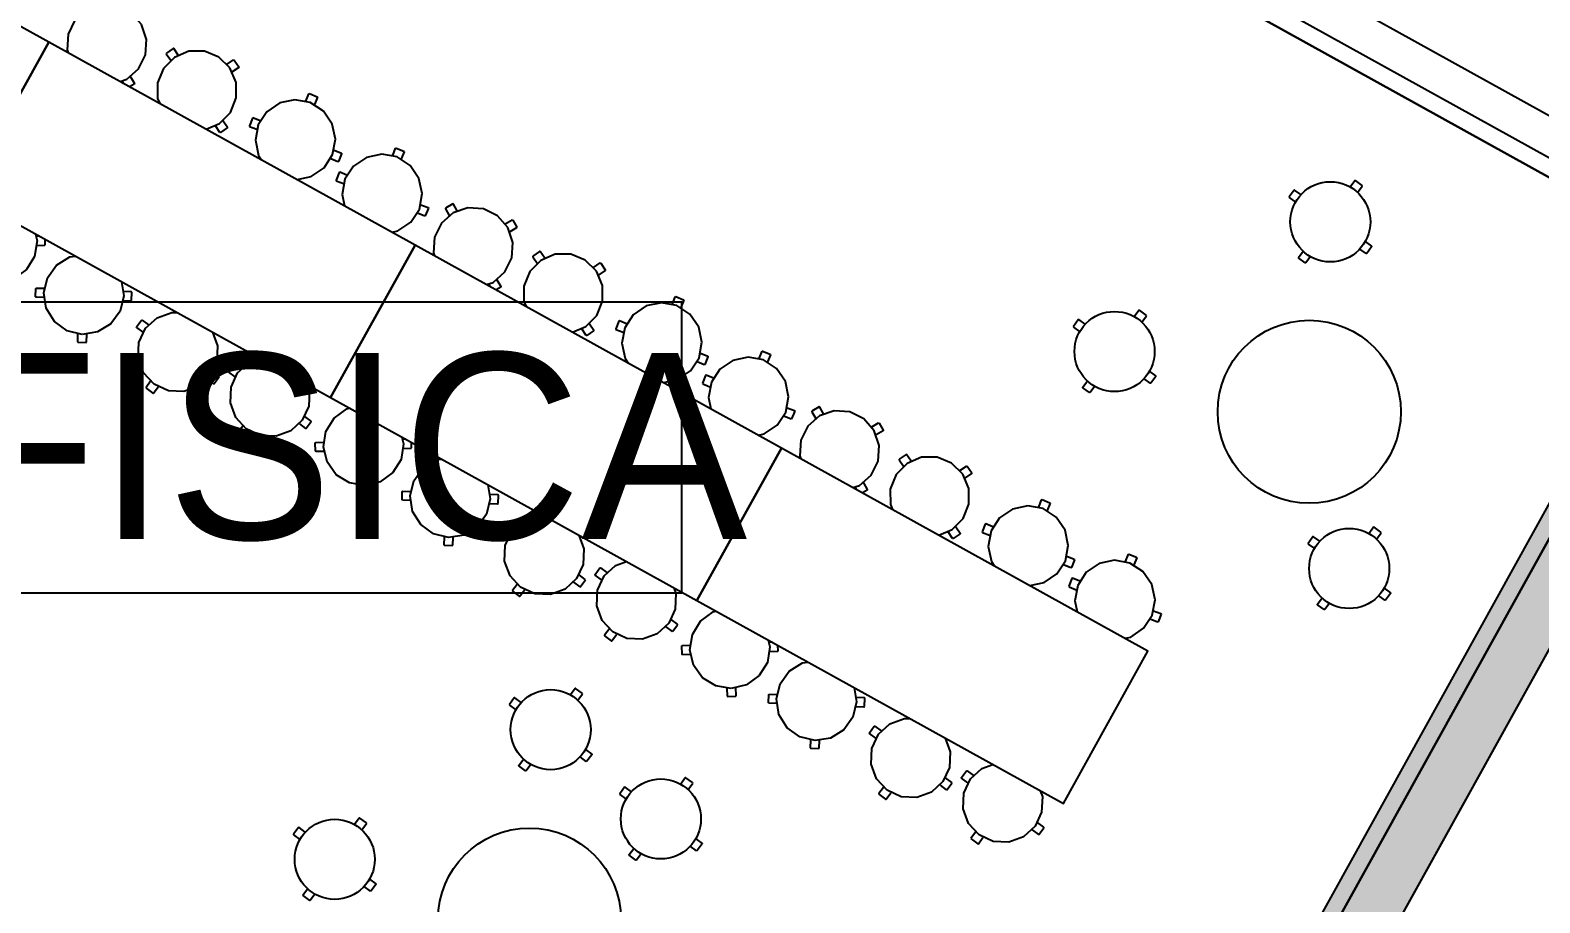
# Model space of a CAD drawing. Header units: metres. Extents: x 2.5 to 42.6, y 0.9 to 31.9.
# Drawn here: x 24.479 to 27.076, y 12.716 to 14.218 of the extents above; entities that cross this region are included whole.
import ezdxf

# ---------------------------------------------------------------- set-up
doc = ezdxf.new("R2010")
doc.units = ezdxf.units.M
for name, color, linetype in [('ARREDI', 9, 'Continuous'), ('PARETI_STRUTTURE', 7, 'Continuous'), ('PILASTRI_SETTI', 8, 'Continuous'), ('WAYFINDING_RIQUADRI', 7, 'Continuous'), ('WAYFINDING_TESTI', 7, 'Continuous')]:
    doc.layers.add(name, color=color, linetype=linetype)

msp = doc.modelspace()

# ---------------------------------------------------------------- linework, layer by layer
at = {"layer": 'ARREDI'}
for points in [[(23.7356, 14.2844), (24.3658, 13.9351), (24.5112, 14.1975), (23.881, 14.5468)], [(24.3658, 13.9351), (24.996, 13.5858), (25.1414, 13.8482), (24.5112, 14.1975)], [(24.996, 13.5858), (25.6262, 13.2365), (25.7716, 13.4989), (25.1414, 13.8482)], [(25.6262, 13.2365), (26.2564, 12.8872), (26.4018, 13.1496), (25.7716, 13.4989)]]:
    msp.add_lwpolyline(points, close=True, dxfattribs=at)
for points in [[(24.6707, 14.2275), (24.653, 14.2477), (24.6289, 14.2596), (24.602, 14.2614), (24.5766, 14.2527), (24.5564, 14.235), (24.5444, 14.2109), (24.5427, 14.1841), (24.5444, 14.1791)], [(24.6339, 14.1295), (24.6454, 14.1333), (24.6656, 14.1511), (24.6775, 14.1752), (24.6793, 14.202), (24.6707, 14.2275)], [(24.823, 14.1528), (24.8038, 14.1717), (24.7789, 14.1818), (24.752, 14.1816), (24.7273, 14.1711), (24.7084, 14.1519), (24.6983, 14.127), (24.6985, 14.1001), (24.7021, 14.0917)], [(24.7137, 14.1785), (24.7135, 14.1774)], [(24.7254, 14.1864), (24.7137, 14.1785)], [(24.7265, 14.1862), (24.7254, 14.1864)], [(24.734, 14.1751), (24.7265, 14.1862)], [(24.7135, 14.1774), (24.721, 14.1663)], [(24.7819, 14.0474), (24.8047, 14.0571), (24.8236, 14.0763), (24.8337, 14.1012), (24.8335, 14.1281), (24.823, 14.1528)], [(24.8182, 14.1591), (24.8293, 14.1666)], [(24.8381, 14.1536), (24.827, 14.1461)], [(24.8293, 14.1666), (24.8304, 14.1664)], [(24.8304, 14.1664), (24.8384, 14.1547)], [(24.8383, 14.1547), (24.8381, 14.1536)], [(24.6407, 14.1257), (24.6384, 14.1298)], [(24.652, 14.1377), (24.6587, 14.1261)], [(24.6587, 14.1261), (24.6584, 14.125)], [(24.6584, 14.125), (24.6504, 14.1204)], [(24.9537, 14.0958), (24.9587, 14.1082)], [(24.9587, 14.1082), (24.9597, 14.1087)], [(24.9597, 14.1087), (24.9729, 14.1034)], [(24.9733, 14.1024), (24.9684, 14.0899)], [(24.9729, 14.1034), (24.9734, 14.1024)], [(24.9612, 14.0933), (24.9348, 14.0982), (24.9085, 14.0926), (24.8863, 14.0774), (24.8716, 14.0549), (24.8667, 14.0284), (24.8723, 14.0021), (24.8776, 13.9944)], [(24.9383, 13.9608), (24.9628, 13.966), (24.9849, 13.9812), (24.9996, 14.0037), (25.0045, 14.0301), (24.999, 14.0564), (24.9837, 14.0786), (24.9612, 14.0933)], [(24.8055, 14.042), (24.798, 14.0531)], [(24.8183, 14.0497), (24.8066, 14.0418)], [(24.811, 14.0619), (24.8185, 14.0508)], [(24.8185, 14.0508), (24.8183, 14.0497)], [(24.8615, 14.0666), (24.8563, 14.0534)], [(24.8563, 14.0534), (24.8567, 14.0524)], [(24.8567, 14.0524), (24.8691, 14.0474)], [(24.8625, 14.067), (24.8615, 14.0666)], [(24.875, 14.062), (24.8625, 14.067)], [(24.8066, 14.0418), (24.8055, 14.042)], [(25.0087, 13.9916), (24.9963, 13.9966)], [(25.0021, 14.0112), (25.0146, 14.0062)], [(25.015, 14.0052), (25.0097, 13.992)], [(25.0146, 14.0062), (25.015, 14.0052)], [(25.1104, 13.9997), (25.0839, 14.0046), (25.0576, 13.999), (25.0355, 13.9838), (25.0208, 13.9613), (25.0159, 13.9349), (25.02, 13.9155)], [(25.1017, 13.8702), (25.1119, 13.8724), (25.1341, 13.8876), (25.1488, 13.9101), (25.1537, 13.9366), (25.1481, 13.9629), (25.1329, 13.985), (25.1104, 13.9997)], [(25.1029, 14.0022), (25.1079, 14.0147)], [(25.1079, 14.0147), (25.1089, 14.0151)], [(25.1089, 14.0151), (25.1221, 14.0098)], [(25.1225, 14.0088), (25.1175, 13.9964)], [(25.1221, 14.0098), (25.1225, 14.0088)], [(25.0107, 13.973), (25.0054, 13.9598)], [(25.0097, 13.992), (25.0087, 13.9916)], [(25.0117, 13.9734), (25.0107, 13.973)], [(25.0242, 13.9685), (25.0117, 13.9734)], [(25.0054, 13.9598), (25.0059, 13.9588)], [(25.0059, 13.9588), (25.0183, 13.9538)], [(26.7577, 13.9588), (26.7498, 13.948)], [(26.7588, 13.959), (26.7577, 13.9589)], [(26.7702, 13.9506), (26.7588, 13.959)], [(26.7625, 13.9387), (26.7704, 13.9495)], [(26.7704, 13.9495), (26.7702, 13.9506)], [(25.2061, 13.9189), (25.1938, 13.9118)], [(25.2072, 13.9186), (25.2061, 13.9189)], [(25.2138, 13.907), (25.2072, 13.9186)], [(26.6532, 13.9427), (26.6448, 13.9312)], [(26.6448, 13.9312), (26.645, 13.9301)], [(26.645, 13.9301), (26.6558, 13.9222)], [(26.6543, 13.9428), (26.6532, 13.9427)], [(26.6651, 13.9349), (26.6543, 13.9428)], [(25.1579, 13.898), (25.1454, 13.903)], [(25.1513, 13.9176), (25.1637, 13.9126)], [(25.1589, 13.8985), (25.1579, 13.898)], [(25.1642, 13.9116), (25.1589, 13.8985)], [(25.1637, 13.9126), (25.1642, 13.9116)], [(25.3009, 13.8781), (25.2832, 13.8984), (25.2591, 13.9103), (25.2323, 13.9121), (25.2068, 13.9034), (25.1866, 13.8857), (25.1747, 13.8616), (25.1729, 13.8348), (25.1746, 13.8298)], [(25.1938, 13.9118), (25.1935, 13.9107)], [(25.1935, 13.9107), (25.2002, 13.8991)], [(24.4885, 13.8671), (24.4913, 13.8553), (24.487, 13.8287), (24.4728, 13.8059), (24.451, 13.7901), (24.4249, 13.784)], [(25.2641, 13.7802), (25.2756, 13.784), (25.2958, 13.8018), (25.3077, 13.8259), (25.3095, 13.8527), (25.3009, 13.8781)], [(25.2966, 13.8848), (25.3082, 13.8914)], [(25.3161, 13.8778), (25.3044, 13.8711)], [(25.3082, 13.8915), (25.3093, 13.8912)], [(25.3093, 13.8912), (25.3164, 13.8789)], [(25.3164, 13.8789), (25.3161, 13.8778)], [(24.4953, 13.8633), (24.4905, 13.8631)], [(24.4911, 13.8474), (24.5045, 13.8479)], [(24.5045, 13.8479), (24.5053, 13.8487)], [(24.5053, 13.8487), (24.5049, 13.8579)], [(26.7771, 13.8334), (26.7663, 13.8413)], [(26.7756, 13.8541), (26.7864, 13.8461)], [(26.7866, 13.845), (26.7782, 13.8336)], [(26.7864, 13.8461), (26.7866, 13.845)], [(24.5689, 13.6944), (24.5427, 13.7006), (24.521, 13.7164), (24.5069, 13.7393), (24.5027, 13.7659), (24.5089, 13.792), (24.5247, 13.8138), (24.5476, 13.8278), (24.5567, 13.8293)], [(25.4532, 13.8035), (25.434, 13.8224), (25.4091, 13.8325), (25.3822, 13.8323), (25.3575, 13.8218), (25.3386, 13.8026), (25.3285, 13.7777), (25.3287, 13.7508), (25.3323, 13.7424)], [(25.3439, 13.8292), (25.3437, 13.8281)], [(25.3437, 13.8281), (25.3512, 13.817)], [(25.3556, 13.8371), (25.3439, 13.8292)], [(25.3567, 13.8369), (25.3556, 13.8371)], [(25.3643, 13.8258), (25.3567, 13.8369)], [(25.4484, 13.8098), (25.4595, 13.8173)], [(25.4595, 13.8173), (25.4606, 13.8171)], [(25.4606, 13.8171), (25.4686, 13.8054)], [(26.661, 13.8267), (26.6689, 13.8375)], [(26.6612, 13.8256), (26.661, 13.8267)], [(26.6726, 13.8173), (26.6612, 13.8256)], [(26.6737, 13.8174), (26.6726, 13.8173)], [(26.6816, 13.8282), (26.6737, 13.8174)], [(26.7782, 13.8336), (26.7771, 13.8334)], [(25.2822, 13.7884), (25.2889, 13.7767)], [(25.4121, 13.6981), (25.4349, 13.7078), (25.4538, 13.727), (25.4639, 13.7519), (25.4637, 13.7788), (25.4532, 13.8035)], [(25.4683, 13.8043), (25.4573, 13.7968)], [(25.4686, 13.8054), (25.4684, 13.8043)], [(24.4887, 13.7593), (24.4892, 13.7735)], [(24.4892, 13.7735), (24.49, 13.7742)], [(24.49, 13.7742), (24.5034, 13.7737)], [(24.6365, 13.785), (24.6404, 13.7606), (24.6341, 13.7344), (24.6183, 13.7127), (24.5954, 13.6986), (24.5689, 13.6944)], [(24.6536, 13.7679), (24.6402, 13.7684)], [(24.6544, 13.7671), (24.6536, 13.7679)], [(24.6538, 13.7529), (24.6544, 13.7671)], [(25.2709, 13.7764), (25.2686, 13.7805)], [(25.2886, 13.7757), (25.2806, 13.7711)], [(25.2889, 13.7768), (25.2886, 13.7757)], [(24.4894, 13.7585), (24.4887, 13.7593)], [(24.5028, 13.758), (24.4894, 13.7585)], [(24.6396, 13.7527), (24.653, 13.7522)], [(24.653, 13.7522), (24.6538, 13.7529)], [(25.5914, 13.744), (25.565, 13.7489), (25.5387, 13.7433), (25.5165, 13.7281), (25.5019, 13.7056), (25.4969, 13.6791), (25.5025, 13.6528), (25.5078, 13.6451)], [(25.5685, 13.6115), (25.593, 13.6167), (25.6152, 13.6319), (25.6298, 13.6544), (25.6347, 13.6808), (25.6292, 13.7071), (25.614, 13.7293), (25.5914, 13.744)], [(25.584, 13.7465), (25.5889, 13.7589)], [(25.5889, 13.7589), (25.59, 13.7594)], [(25.59, 13.7594), (25.6031, 13.7541)], [(25.6036, 13.7531), (25.5986, 13.7406)], [(25.6031, 13.7541), (25.6036, 13.7531)], [(24.6624, 13.7074), (24.6708, 13.7188)], [(24.6926, 13.6087), (24.6745, 13.6285), (24.6652, 13.6538), (24.6664, 13.6806), (24.6777, 13.705), (24.6975, 13.7232), (24.7228, 13.7324), (24.7322, 13.732)], [(24.6708, 13.7188), (24.6719, 13.719)], [(24.6719, 13.719), (24.6827, 13.7111)], [(25.4412, 13.7126), (25.4488, 13.7015)], [(25.4917, 13.7173), (25.4865, 13.7041)], [(25.4928, 13.7177), (25.4917, 13.7173)], [(25.5052, 13.7127), (25.4928, 13.7177)], [(26.2819, 13.7196), (26.2736, 13.7081)], [(26.283, 13.7198), (26.2819, 13.7196)], [(26.2939, 13.7118), (26.2831, 13.7198)], [(26.3865, 13.7358), (26.3785, 13.7249)], [(26.3876, 13.7359), (26.3865, 13.7358)], [(26.399, 13.7276), (26.3875, 13.7359)], [(26.3912, 13.7156), (26.3992, 13.7265)], [(26.3992, 13.7265), (26.399, 13.7276)], [(24.561, 13.6951), (24.5605, 13.6817)], [(24.5762, 13.6811), (24.5768, 13.6945)], [(24.6626, 13.7063), (24.6624, 13.7074)], [(24.6734, 13.6984), (24.6626, 13.7063)], [(24.7928, 13.6984), (24.8014, 13.6748), (24.8003, 13.648), (24.7889, 13.6236), (24.7691, 13.6054), (24.7439, 13.5962), (24.717, 13.5974), (24.6926, 13.6087)], [(25.4357, 13.6927), (25.4282, 13.7038)], [(25.4368, 13.6925), (25.4357, 13.6927)], [(25.4485, 13.7004), (25.4368, 13.6925)], [(25.4487, 13.7015), (25.4485, 13.7004)], [(25.4865, 13.7041), (25.4869, 13.7031)], [(25.4869, 13.7031), (25.4994, 13.6981)], [(26.2736, 13.7081), (26.2737, 13.707)], [(26.2737, 13.707), (26.2846, 13.6991)], [(24.5605, 13.6817), (24.5613, 13.6809)], [(24.5613, 13.6809), (24.5754, 13.6803)], [(24.5754, 13.6803), (24.5762, 13.6811)], [(25.6323, 13.6619), (25.6448, 13.6569)], [(25.7331, 13.6529), (25.7381, 13.6654)], [(25.7381, 13.6654), (25.7391, 13.6658)], [(25.7391, 13.6658), (25.7523, 13.6605)], [(25.7527, 13.6595), (25.7477, 13.6471)], [(25.7523, 13.6605), (25.7527, 13.6595)], [(24.8208, 13.6305), (24.8292, 13.6419)], [(24.851, 13.5318), (24.8329, 13.5516), (24.8236, 13.5769), (24.8248, 13.6037), (24.8361, 13.6281), (24.8559, 13.6463), (24.8745, 13.6531)], [(24.8292, 13.6419), (24.8303, 13.6421)], [(24.8303, 13.6421), (24.8411, 13.6342)], [(25.6389, 13.6423), (25.6265, 13.6473)], [(25.64, 13.6427), (25.6389, 13.6423)], [(25.6452, 13.6559), (25.64, 13.6427)], [(25.6448, 13.6569), (25.6452, 13.6559)], [(25.7406, 13.6504), (25.7142, 13.6553), (25.6879, 13.6497), (25.6657, 13.6345), (25.651, 13.612), (25.6461, 13.5856), (25.6502, 13.5662)], [(25.7319, 13.5209), (25.7421, 13.5231), (25.7643, 13.5383), (25.779, 13.5608), (25.7839, 13.5873), (25.7783, 13.6136), (25.7631, 13.6357), (25.7406, 13.6504)], [(24.6865, 13.6137), (24.6786, 13.6029)], [(24.7839, 13.6175), (24.7947, 13.6096)], [(24.804, 13.6223), (24.7932, 13.6302)], [(24.7947, 13.6096), (24.7958, 13.6098)], [(24.7958, 13.6098), (24.8042, 13.6212)], [(24.8042, 13.6212), (24.804, 13.6223)], [(24.821, 13.6294), (24.8208, 13.6305)], [(24.8318, 13.6215), (24.821, 13.6294)], [(24.9562, 13.6078), (24.9598, 13.598), (24.9587, 13.5711), (24.9473, 13.5467), (24.9275, 13.5285), (24.9023, 13.5193), (24.8754, 13.5205), (24.851, 13.5318)], [(25.6409, 13.6237), (25.6356, 13.6105)], [(25.6356, 13.6105), (25.6361, 13.6095)], [(25.6361, 13.6095), (25.6485, 13.6045)], [(25.6419, 13.6241), (25.6409, 13.6237)], [(25.6544, 13.6192), (25.6419, 13.6241)], [(26.2898, 13.6036), (26.2977, 13.6145)], [(26.4059, 13.6103), (26.3951, 13.6183)], [(26.4043, 13.631), (26.4152, 13.6231)], [(26.407, 13.6105), (26.4059, 13.6104)], [(26.4153, 13.622), (26.407, 13.6105)], [(26.4152, 13.6231), (26.4153, 13.622)], [(24.6786, 13.6029), (24.6788, 13.6018)], [(24.6788, 13.6018), (24.6902, 13.5934)], [(24.6902, 13.5934), (24.6913, 13.5936)], [(24.6913, 13.5936), (24.6992, 13.6044)], [(26.2899, 13.6025), (26.2898, 13.6036)], [(26.3014, 13.5942), (26.2899, 13.6025)], [(26.3025, 13.5943), (26.3014, 13.5942)], [(26.3104, 13.6052), (26.3025, 13.5943)], [(25.0551, 13.4347), (25.0285, 13.439), (25.0057, 13.4531), (24.9899, 13.4749), (24.9838, 13.5011), (24.9881, 13.5276), (25.0022, 13.5505), (25.024, 13.5662), (25.0291, 13.5674)], [(25.7815, 13.5683), (25.7939, 13.5633)], [(25.7944, 13.5623), (25.7891, 13.5491)], [(25.7939, 13.5633), (25.7944, 13.5623)], [(25.9311, 13.5288), (25.9134, 13.5491), (25.8893, 13.561), (25.8625, 13.5628), (25.837, 13.5541), (25.8168, 13.5364), (25.8049, 13.5123), (25.8031, 13.4855), (25.8048, 13.4805)], [(25.824, 13.5625), (25.8237, 13.5614)], [(25.8237, 13.5614), (25.8304, 13.5498)], [(25.8363, 13.5696), (25.824, 13.5625)], [(25.8374, 13.5693), (25.8363, 13.5696)], [(25.8441, 13.5577), (25.8374, 13.5693)], [(24.8449, 13.5368), (24.837, 13.526)], [(24.9423, 13.5406), (24.9531, 13.5327)], [(24.9624, 13.5454), (24.9516, 13.5533)], [(24.9531, 13.5327), (24.9542, 13.5329)], [(24.9542, 13.5329), (24.9626, 13.5443)], [(24.9626, 13.5443), (24.9624, 13.5454)], [(25.7881, 13.5487), (25.7757, 13.5537)], [(25.7891, 13.5492), (25.7881, 13.5487)], [(25.8944, 13.4309), (25.9058, 13.4347), (25.926, 13.4525), (25.938, 13.4766), (25.9397, 13.5034), (25.9311, 13.5288)], [(25.9268, 13.5354), (25.9384, 13.5421)], [(25.9463, 13.5285), (25.9347, 13.5218)], [(25.9384, 13.5421), (25.9395, 13.5419)], [(25.9395, 13.5419), (25.9466, 13.5296)], [(25.9466, 13.5296), (25.9463, 13.5285)], [(24.837, 13.526), (24.8372, 13.5249)], [(24.8372, 13.5249), (24.8486, 13.5165)], [(24.8486, 13.5165), (24.8497, 13.5167)], [(24.8497, 13.5167), (24.8577, 13.5275)], [(24.9698, 13.5076), (24.9705, 13.5085)], [(24.9703, 13.4935), (24.9698, 13.5076)], [(24.9705, 13.5085), (24.9839, 13.5089)], [(25.1187, 13.5177), (25.1215, 13.506), (25.1172, 13.4794), (25.103, 13.4566), (25.0812, 13.4408), (25.0551, 13.4347)], [(25.1255, 13.514), (25.1207, 13.5138)], [(25.1355, 13.4994), (25.1351, 13.5086)], [(24.9711, 13.4927), (24.9703, 13.4935)], [(24.9845, 13.4932), (24.9711, 13.4927)], [(25.1213, 13.4981), (25.1347, 13.4986)], [(25.1991, 13.3451), (25.1729, 13.3513), (25.1512, 13.3671), (25.1371, 13.39), (25.1329, 13.4166), (25.1391, 13.4427), (25.1549, 13.4645), (25.1778, 13.4785), (25.1869, 13.48)], [(25.1347, 13.4986), (25.1355, 13.4994)], [(26.0834, 13.4542), (26.0642, 13.4731), (26.0393, 13.4832), (26.0124, 13.483), (25.9877, 13.4725), (25.9688, 13.4533), (25.9587, 13.4284), (25.9589, 13.4015), (25.9625, 13.3931)], [(25.9741, 13.4799), (25.9739, 13.4788)], [(25.9739, 13.4788), (25.9814, 13.4677)], [(25.9858, 13.4878), (25.9741, 13.4799)], [(25.9869, 13.4876), (25.9858, 13.4878)], [(25.9945, 13.4765), (25.9869, 13.4876)], [(26.0423, 13.3488), (26.0651, 13.3585), (26.084, 13.3777), (26.0941, 13.4026), (26.0939, 13.4295), (26.0834, 13.4542)], [(26.0786, 13.4605), (26.0897, 13.468)], [(26.0986, 13.455), (26.0875, 13.4475)], [(26.0897, 13.468), (26.0908, 13.4678)], [(26.0908, 13.4678), (26.0988, 13.4561)], [(26.0988, 13.4561), (26.0986, 13.455)], [(25.0472, 13.4348), (25.0477, 13.4214)], [(25.0634, 13.422), (25.0629, 13.4354)], [(25.1194, 13.4242), (25.1202, 13.4249)], [(25.1202, 13.4249), (25.1336, 13.4244)], [(25.2667, 13.4357), (25.2706, 13.4113), (25.2643, 13.3851), (25.2485, 13.3634), (25.2256, 13.3493), (25.1991, 13.3451)], [(25.9011, 13.4271), (25.8988, 13.4312)], [(25.9188, 13.4264), (25.9108, 13.4217)], [(25.9124, 13.4391), (25.9191, 13.4274)], [(25.9191, 13.4274), (25.9188, 13.4264)], [(25.0477, 13.4214), (25.0485, 13.4206)], [(25.0485, 13.4207), (25.0627, 13.4212)], [(25.0627, 13.4212), (25.0634, 13.422)], [(25.1189, 13.41), (25.1194, 13.4242)], [(25.1196, 13.4092), (25.1189, 13.41)], [(25.133, 13.4087), (25.1196, 13.4092)], [(25.2698, 13.4034), (25.2832, 13.4029)], [(25.2838, 13.4186), (25.2704, 13.4191)], [(25.2832, 13.4029), (25.284, 13.4036)], [(25.2846, 13.4178), (25.2838, 13.4186)], [(25.284, 13.4036), (25.2846, 13.4178)], [(26.2216, 13.3947), (26.1952, 13.3996), (26.1689, 13.394), (26.1467, 13.3788), (26.1321, 13.3563), (26.1271, 13.3298), (26.1327, 13.3035), (26.138, 13.2958)], [(26.2142, 13.3972), (26.2191, 13.4096)], [(26.2191, 13.4096), (26.2202, 13.4101)], [(26.2202, 13.4101), (26.2333, 13.4048)], [(26.2338, 13.4038), (26.2288, 13.3913)], [(26.2333, 13.4048), (26.2338, 13.4038)], [(25.3228, 13.2594), (25.3047, 13.2792), (25.2954, 13.3045), (25.2966, 13.3313), (25.3079, 13.3557), (25.3277, 13.3739), (25.353, 13.3831), (25.3624, 13.3827)], [(26.1987, 13.2622), (26.2232, 13.2673), (26.2454, 13.2826), (26.26, 13.3051), (26.2649, 13.3315), (26.2594, 13.3578), (26.2442, 13.38), (26.2216, 13.3947)], [(25.2927, 13.3581), (25.301, 13.3695)], [(25.2928, 13.357), (25.2927, 13.3581)], [(25.3036, 13.3491), (25.2928, 13.357)], [(25.301, 13.3695), (25.3021, 13.3697)], [(25.3021, 13.3697), (25.3129, 13.3618)], [(25.4231, 13.3491), (25.4316, 13.3255), (25.4305, 13.2987), (25.4191, 13.2743), (25.3993, 13.2561), (25.3741, 13.2469), (25.3472, 13.2481), (25.3228, 13.2594)], [(26.0659, 13.3434), (26.0584, 13.3545)], [(26.0787, 13.3511), (26.067, 13.3431)], [(26.0714, 13.3633), (26.079, 13.3522)], [(26.079, 13.3522), (26.0787, 13.3511)], [(26.1219, 13.368), (26.1167, 13.3548)], [(26.1167, 13.3548), (26.1171, 13.3538)], [(26.1171, 13.3538), (26.1296, 13.3488)], [(26.123, 13.3684), (26.1219, 13.368)], [(26.1354, 13.3634), (26.123, 13.3684)], [(26.7901, 13.3625), (26.7822, 13.3516)], [(26.7912, 13.3626), (26.7901, 13.3625)], [(26.8027, 13.3543), (26.7912, 13.3626)], [(26.7949, 13.3423), (26.8028, 13.3532)], [(26.8028, 13.3532), (26.8027, 13.3543)], [(25.1912, 13.3458), (25.1907, 13.3324)], [(25.1907, 13.3324), (25.1915, 13.3316)], [(25.1915, 13.3316), (25.2056, 13.331)], [(25.2056, 13.331), (25.2065, 13.3318)], [(25.2065, 13.3318), (25.207, 13.3452)], [(26.067, 13.3432), (26.0659, 13.3434)], [(26.6856, 13.3463), (26.6773, 13.3348)], [(26.6773, 13.3348), (26.6774, 13.3337)], [(26.6774, 13.3337), (26.6882, 13.3258)], [(26.6867, 13.3465), (26.6856, 13.3463)], [(26.6976, 13.3385), (26.6867, 13.3464)], [(25.4813, 13.1825), (25.4631, 13.2023), (25.4539, 13.2276), (25.455, 13.2544), (25.4664, 13.2788), (25.4862, 13.297), (25.5048, 13.3038)], [(26.2691, 13.293), (26.2567, 13.298)], [(26.2625, 13.3126), (26.275, 13.3076)], [(26.2754, 13.3066), (26.2702, 13.2934)], [(26.275, 13.3076), (26.2754, 13.3066)], [(26.3708, 13.3011), (26.3444, 13.306), (26.3181, 13.3004), (26.2959, 13.2852), (26.2812, 13.2627), (26.2763, 13.2363), (26.2804, 13.2169)], [(26.3621, 13.1716), (26.3724, 13.1738), (26.3945, 13.189), (26.4092, 13.2115), (26.4141, 13.238), (26.4085, 13.2643), (26.3933, 13.2864), (26.3708, 13.3011)], [(26.3633, 13.3036), (26.3683, 13.3161)], [(26.3683, 13.3161), (26.3693, 13.3165)], [(26.3693, 13.3165), (26.3825, 13.3112)], [(26.3829, 13.3102), (26.3779, 13.2977)], [(26.3825, 13.3112), (26.3829, 13.3102)], [(25.4342, 13.273), (25.4234, 13.2809)], [(25.426, 13.2605), (25.4344, 13.2719)], [(25.4344, 13.2719), (25.4342, 13.273)], [(25.4511, 13.2812), (25.4594, 13.2926)], [(25.4512, 13.2801), (25.4511, 13.2812)], [(25.4621, 13.2722), (25.4512, 13.2801)], [(25.4594, 13.2926), (25.4605, 13.2928)], [(25.4605, 13.2928), (25.4713, 13.2849)], [(26.2711, 13.2744), (26.2658, 13.2612)], [(26.2702, 13.2934), (26.2691, 13.293)], [(26.2721, 13.2748), (26.2711, 13.2744)], [(26.2846, 13.2698), (26.2721, 13.2748)], [(25.3168, 13.2644), (25.3088, 13.2536)], [(25.3088, 13.2536), (25.309, 13.2525)], [(25.309, 13.2525), (25.3204, 13.2441)], [(25.3204, 13.2441), (25.3215, 13.2443)], [(25.3215, 13.2443), (25.3295, 13.2551)], [(25.4141, 13.2682), (25.4249, 13.2603)], [(25.4249, 13.2603), (25.426, 13.2605)], [(25.5864, 13.2585), (25.59, 13.2486), (25.5889, 13.2218), (25.5776, 13.1974), (25.5578, 13.1792), (25.5325, 13.17), (25.5056, 13.1712), (25.4813, 13.1825)], [(26.2658, 13.2612), (26.2663, 13.2602)], [(26.2663, 13.2602), (26.2787, 13.2552)], [(26.8096, 13.237), (26.7987, 13.245)], [(26.808, 13.2577), (26.8189, 13.2498)], [(26.819, 13.2487), (26.8107, 13.2372)], [(26.8189, 13.2498), (26.819, 13.2487)], [(25.6853, 13.0854), (25.6588, 13.0897), (25.6359, 13.1038), (25.6202, 13.1256), (25.614, 13.1518), (25.6183, 13.1783), (25.6324, 13.2012), (25.6542, 13.2169), (25.6593, 13.2181)], [(26.4117, 13.219), (26.4242, 13.214)], [(26.6934, 13.2303), (26.7014, 13.2412)], [(26.6936, 13.2292), (26.6934, 13.2303)], [(26.705, 13.2209), (26.6936, 13.2292)], [(26.7061, 13.221), (26.7051, 13.2209)], [(26.7141, 13.2319), (26.7062, 13.221)], [(26.8107, 13.2372), (26.8096, 13.237)], [(25.5725, 13.1913), (25.5833, 13.1834)], [(25.5927, 13.1961), (25.5818, 13.204)], [(25.5845, 13.1836), (25.5928, 13.195)], [(25.5928, 13.195), (25.5927, 13.1961)], [(26.4183, 13.1994), (26.4058, 13.2044)], [(26.4193, 13.1998), (26.4183, 13.1994)], [(26.4246, 13.213), (26.4193, 13.1998)], [(26.4242, 13.214), (26.4246, 13.213)], [(25.4752, 13.1875), (25.4672, 13.1767)], [(25.4672, 13.1767), (25.4674, 13.1756)], [(25.4674, 13.1756), (25.4789, 13.1672)], [(25.4788, 13.1672), (25.4799, 13.1674)], [(25.4799, 13.1674), (25.4879, 13.1782)], [(25.5834, 13.1834), (25.5844, 13.1836)], [(25.7489, 13.1684), (25.7517, 13.1567), (25.7474, 13.1301), (25.7333, 13.1073), (25.7115, 13.0915), (25.6853, 13.0853)], [(25.6, 13.1583), (25.6007, 13.1592)], [(25.6005, 13.1442), (25.6, 13.1583)], [(25.6013, 13.1434), (25.6005, 13.1442)], [(25.6007, 13.1591), (25.6141, 13.1596)], [(25.6147, 13.1439), (25.6013, 13.1434)], [(25.7557, 13.1647), (25.751, 13.1645)], [(25.7515, 13.1488), (25.7649, 13.1492)], [(25.7649, 13.1493), (25.7657, 13.1501)], [(25.7657, 13.1501), (25.7654, 13.1593)], [(25.8293, 12.9958), (25.8031, 13.002), (25.7814, 13.0178), (25.7673, 13.0407), (25.7631, 13.0673), (25.7693, 13.0934), (25.7851, 13.1152), (25.808, 13.1292), (25.8171, 13.1307)], [(25.3119, 13.0689), (25.3036, 13.0575)], [(25.3131, 13.0691), (25.312, 13.0689)], [(25.3239, 13.0612), (25.3131, 13.0691)], [(25.4165, 13.0851), (25.4085, 13.0743)], [(25.4176, 13.0853), (25.4165, 13.0851)], [(25.429, 13.0769), (25.4175, 13.0853)], [(25.4212, 13.065), (25.4292, 13.0758)], [(25.4292, 13.0758), (25.429, 13.0769)], [(25.6774, 13.0855), (25.6779, 13.0721)], [(25.6779, 13.0721), (25.6787, 13.0713)], [(25.6787, 13.0713), (25.6929, 13.0718)], [(25.6929, 13.0719), (25.6936, 13.0727)], [(25.6936, 13.0727), (25.6932, 13.0861)], [(25.7491, 13.0607), (25.7496, 13.0748)], [(25.7496, 13.0748), (25.7504, 13.0756)], [(25.7504, 13.0756), (25.7638, 13.0751)], [(25.8969, 13.0864), (25.9008, 13.062), (25.8945, 13.0358), (25.8788, 13.014), (25.8558, 13), (25.8293, 12.9958)], [(25.914, 13.0693), (25.9006, 13.0698)], [(25.9148, 13.0685), (25.914, 13.0693)], [(25.9143, 13.0543), (25.9148, 13.0685)], [(25.3036, 13.0575), (25.3037, 13.0564)], [(25.3037, 13.0564), (25.3146, 13.0485)], [(25.7498, 13.0599), (25.7491, 13.0607)], [(25.7632, 13.0594), (25.7498, 13.0599)], [(25.9, 13.0541), (25.9134, 13.0536)], [(25.9134, 13.0536), (25.9143, 13.0543)], [(25.9229, 13.0088), (25.9312, 13.0202)], [(25.9531, 12.9101), (25.9349, 12.9299), (25.9257, 12.9551), (25.9268, 12.982), (25.9382, 13.0064), (25.958, 13.0246), (25.9832, 13.0338), (25.9926, 13.0334)], [(25.9312, 13.0202), (25.9323, 13.0204)], [(25.9323, 13.0204), (25.9432, 13.0125)], [(25.8214, 12.9965), (25.8209, 12.9831)], [(25.8209, 12.9831), (25.8217, 12.9823)], [(25.8367, 12.9825), (25.8372, 12.9959)], [(25.923, 13.0077), (25.9229, 13.0088)], [(25.9339, 12.9998), (25.923, 13.0077)], [(26.0533, 12.9998), (26.0618, 12.9762), (26.0607, 12.9494), (26.0494, 12.925), (26.0296, 12.9068), (26.0043, 12.8976), (25.9774, 12.8988), (25.9531, 12.9101)], [(25.3198, 12.953), (25.3277, 12.9638)], [(25.4359, 12.9597), (25.4251, 12.9676)], [(25.4344, 12.9803), (25.4452, 12.9724)], [(25.437, 12.9599), (25.4359, 12.9597)], [(25.4453, 12.9713), (25.437, 12.9599)], [(25.4452, 12.9724), (25.4453, 12.9713)], [(25.8217, 12.9823), (25.8358, 12.9817)], [(25.8358, 12.9817), (25.8367, 12.9825)], [(25.3199, 12.9519), (25.3198, 12.953)], [(25.3314, 12.9435), (25.3199, 12.9519)], [(25.3325, 12.9437), (25.3314, 12.9435)], [(25.3404, 12.9545), (25.3325, 12.9437)], [(25.6062, 12.9315), (25.5983, 12.9207)], [(25.6073, 12.9317), (25.6062, 12.9315)], [(25.6187, 12.9233), (25.6073, 12.9317)], [(26.0645, 12.9237), (26.0536, 12.9316)], [(26.0813, 12.9319), (26.0896, 12.9433)], [(26.0814, 12.9308), (26.0813, 12.9319)], [(26.1115, 12.8332), (26.0933, 12.853), (26.0841, 12.8783), (26.0852, 12.9051), (26.0966, 12.9295), (26.1164, 12.9477), (26.135, 12.9545)], [(26.0896, 12.9433), (26.0907, 12.9435)], [(26.0907, 12.9435), (26.1016, 12.9356)], [(25.5017, 12.9153), (25.4933, 12.9039)], [(25.5028, 12.9155), (25.5017, 12.9153)], [(25.5136, 12.9076), (25.5028, 12.9155)], [(25.611, 12.9114), (25.6189, 12.9222)], [(25.6189, 12.9222), (25.6187, 12.9233)], [(25.947, 12.9151), (25.939, 12.9043)], [(25.9517, 12.895), (25.9597, 12.9058)], [(26.0443, 12.9189), (26.0551, 12.911)], [(26.0552, 12.911), (26.0563, 12.9112)], [(26.0563, 12.9112), (26.0646, 12.9226)], [(26.0646, 12.9226), (26.0645, 12.9237)], [(26.0923, 12.9229), (26.0814, 12.9308)], [(26.2167, 12.9092), (26.2203, 12.8993), (26.2191, 12.8725), (26.2078, 12.8481), (26.188, 12.8299), (26.1627, 12.8207), (26.1358, 12.8219), (26.1115, 12.8332)], [(25.4933, 12.9039), (25.4935, 12.9028)], [(25.4935, 12.9028), (25.5043, 12.8949)], [(25.939, 12.9043), (25.9392, 12.9032)], [(25.9392, 12.9032), (25.9507, 12.8948)], [(25.9506, 12.8948), (25.9517, 12.895)], [(25.0452, 12.862), (25.0373, 12.8512)], [(25.0463, 12.8622), (25.0452, 12.862)], [(25.0578, 12.8538), (25.0463, 12.8622)], [(25.0579, 12.8527), (25.0578, 12.8538)], [(26.2229, 12.8468), (26.212, 12.8547)], [(24.9407, 12.8459), (24.9323, 12.8344)], [(24.9323, 12.8344), (24.9325, 12.8333)], [(24.9325, 12.8333), (24.9433, 12.8254)], [(24.9418, 12.846), (24.9407, 12.8459)], [(24.9526, 12.8381), (24.9418, 12.846)], [(25.05, 12.8419), (25.0579, 12.8527)], [(26.0974, 12.8274), (26.0976, 12.8263)], [(26.1054, 12.8382), (26.0975, 12.8274)], [(26.1102, 12.8181), (26.1181, 12.8289)], [(26.2027, 12.842), (26.2136, 12.8341)], [(26.2136, 12.8341), (26.2147, 12.8343)], [(26.2147, 12.8343), (26.223, 12.8457)], [(26.223, 12.8457), (26.2229, 12.8468)], [(25.5095, 12.7994), (25.5174, 12.8102)], [(25.6256, 12.8061), (25.6148, 12.814)], [(25.6241, 12.8267), (25.6349, 12.8188)], [(25.6267, 12.8062), (25.6256, 12.8061)], [(25.6351, 12.8177), (25.6267, 12.8062)], [(25.6349, 12.8188), (25.6351, 12.8177)], [(26.0976, 12.8263), (26.1091, 12.8179)], [(26.1091, 12.8179), (26.1102, 12.8181)], [(25.5096, 12.7983), (25.5095, 12.7994)], [(25.5211, 12.7899), (25.5096, 12.7983)], [(25.5222, 12.7901), (25.5211, 12.7899)], [(25.5301, 12.8009), (25.5222, 12.7901)], [(25.0631, 12.7572), (25.0739, 12.7493)], [(24.9485, 12.7299), (24.9564, 12.7407)], [(24.9487, 12.7288), (24.9485, 12.7299)], [(24.9601, 12.7204), (24.9487, 12.7288)], [(24.9691, 12.7314), (24.9612, 12.7206)], [(25.0646, 12.7366), (25.0538, 12.7445)], [(25.0657, 12.7368), (25.0646, 12.7366)], [(25.0741, 12.7482), (25.0657, 12.7368)], [(25.0739, 12.7493), (25.0741, 12.7482)], [(24.9612, 12.7206), (24.9601, 12.7204)]]:
    msp.add_lwpolyline(points, dxfattribs=at)
for centre, radius in [((26.7157, 13.8881), 0.0689), ((26.3445, 13.665), 0.0689), ((26.6794, 13.5613), 0.1575), ((26.7481, 13.2917), 0.0689), ((25.3745, 13.0144), 0.0689), ((25.5642, 12.8608), 0.0689), ((25.0032, 12.7913), 0.0689), ((25.3381, 12.6875), 0.1575)]:
    msp.add_circle(centre, radius, dxfattribs=at)
at = {"layer": 'PARETI_STRUTTURE'}
msp.add_lwpolyline([(24.9133, 15.1724), (27.3284, 13.8338)], close=True, dxfattribs=at)
for points in [[(27.4557, 13.869), (26.1753, 14.5787), (26.1448, 14.5236), (27.3443, 13.8587)], [(26.3267, 11.7712), (27.4816, 13.8547), (27.4557, 13.869)], [(27.3443, 13.8587), (26.22, 11.8304), (26.2458, 11.8161), (27.3701, 13.8444)], [(27.3701, 13.8444), (26.2458, 11.8161), (26.3009, 11.7855)], [(26.6059, 12.2748), (27.3655, 13.6453), (28.192, 13.1872)]]:
    msp.add_lwpolyline(points, dxfattribs=at)
at = {"layer": 'PILASTRI_SETTI'}
for points in [[(26.3267, 11.7712), (27.4816, 13.8547), (26.3009, 11.7855), (27.4557, 13.869)], [(26.2458, 11.8161), (27.3701, 13.8444), (26.22, 11.8304), (27.3442, 13.8587)], [(26.3009, 11.7855), (27.4252, 13.8139), (26.2458, 11.8161), (27.3701, 13.8444)]]:
    msp.add_solid(points, dxfattribs=at)
at = {"layer": 'WAYFINDING_RIQUADRI'}
msp.add_lwpolyline([(23.4, 13.25), (25.6, 13.25), (25.6, 13.75), (23.4, 13.75)], close=True, dxfattribs=at)

# ---------------------------------------------------------------- texts
at = {"layer": 'WAYFINDING_TESTI', "insert": (24.5, 13.5), "char_height": 0.32, "attachment_point": 5}
msp.add_mtext('LAB. FISICA', dxfattribs=at)

doc.saveas('drawing.dxf')
